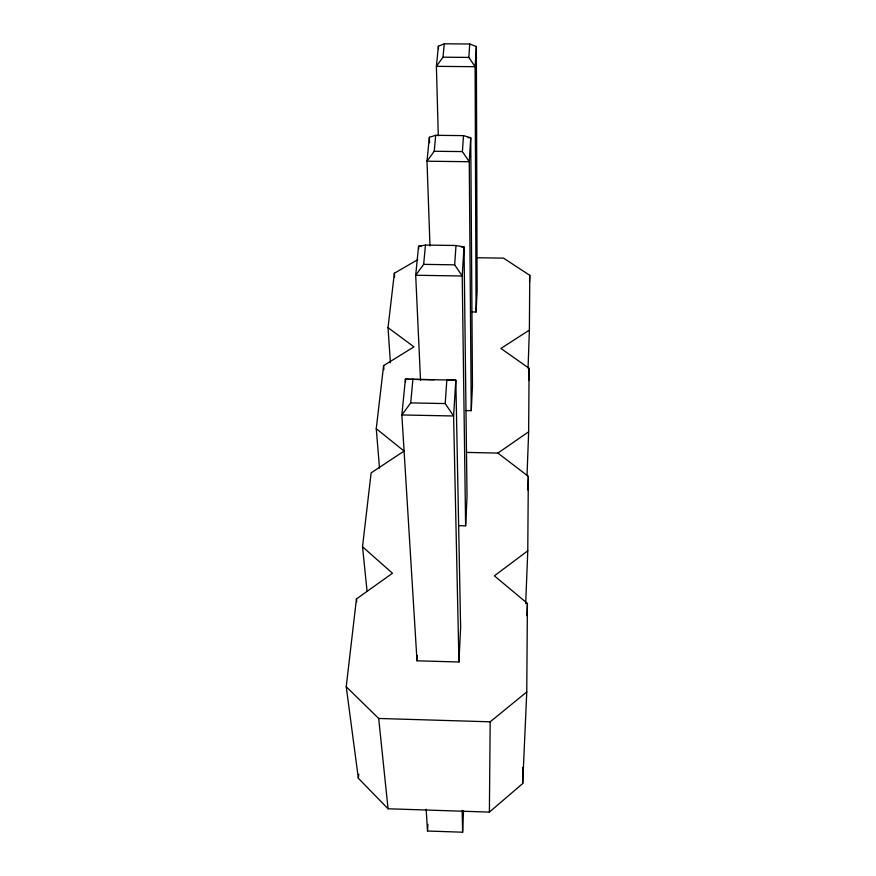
<?xml version="1.0" encoding="UTF-8"?>
<svg xmlns="http://www.w3.org/2000/svg" width="876" height="876" viewBox="0 0 876 876"><rect width="100%" height="100%" fill="white"/><g stroke="black" fill="none" stroke-linecap="round" stroke-linejoin="round"><path stroke-width="1.31" d="M417.819 259.635L394.364 273.224L388.024 327.646L413.965 346.863L383.6 365.62L376.264 428.671L404.077 451.085L371.117 472.898L362.522 546.777L392.47 573.254L356.444 598.954L346.228 686.729L358.35 778.282L388.068 808.767L489.388 812.107L522.709 783.538L526.761 691.963L527.407 603.422L494.371 575.839L527.779 550.818L528.316 476.369L497.897 453.089L466.623 452.421M527.034 475.515L528.644 431.802L529.104 368.325L500.908 348.429L529.378 330.099L529.772 275.327L503.503 258.135L476.5 257.73M489.388 812.107L490.177 721.813L526.761 691.963M522.709 783.538L522.852 767.267M529.542 282.105L529.772 275.327M528.064 368.073L529.378 330.099M528.666 380.512L529.104 368.325M527.801 489.936L528.316 476.369M525.677 603.63L527.779 550.818M526.903 615.598L527.407 603.422M426.163 809.238L427.499 831.017L462.627 832.2L463.524 810.935M458.936 661.993L460.623 627.632L455.816 380.151L405.402 379.188L401.865 414.95L417.009 660.811L458.936 661.993L453.604 415.99L455.816 380.151L447.636 379.998M458.98 525.666L465.616 525.819L467.028 496.911L464.017 246.955L456.002 245.499L425.462 245.05L418.564 246.287L415.695 275.261L420.524 380.304M465.791 410.548L471.255 410.658L472.46 385.998L470.73 137.729L463.492 135.627L435.711 135.32L429.36 137.258L426.995 161.206L429.985 245.948M472.131 311.922L476.084 311.987L477.124 290.701L476.347 46.527L469.744 44.008L444.263 43.8L438.383 46.22L436.39 66.346L438.296 135.78M427.499 831.017L427.915 824.382M476.347 46.527L475.11 66.685L476.084 311.987M412.935 379.056L410.702 402.905L401.865 414.95L453.604 415.99L445.216 403.584L446.848 379.702M465.616 525.819L462.221 275.984L454.677 264.837L456.002 245.499M471.255 410.658L469.262 161.721L462.408 151.592L463.492 135.627M444.263 43.8L443.015 57.192L436.39 66.346L475.11 66.685L468.835 57.411L469.744 44.008M417.009 660.811L417.403 655.533M461.334 246.912L464.017 246.955L462.221 275.984L415.695 275.261L423.655 264.355L425.462 245.05M468.069 137.696L470.73 137.729L469.262 161.721L426.995 161.206L434.222 151.263L435.711 135.32M358.35 778.282L358.766 774.253M497.897 453.089L528.644 431.802M443.015 57.192L468.835 57.411M434.222 151.263L462.408 151.592M421.236 246.32L418.564 246.287L418.684 249.014M423.655 264.355L454.677 264.837M434.014 379.735L405.402 379.188L405.555 381.925M410.702 402.905L445.216 403.584M346.228 686.729L378.684 718.462L490.177 721.813M356.444 598.954L356.751 601.659M362.522 546.777L367.088 591.399M378.684 718.462L388.068 808.767M376.264 428.671L379.516 468.189M383.6 365.62L383.896 369.672M388.024 327.646L390.411 362.817M394.364 273.224L394.605 277.276M429.36 137.258L429.547 142.711M438.383 46.22L438.449 48.947M462.156 810.42L462.627 832.2"/></g></svg>
